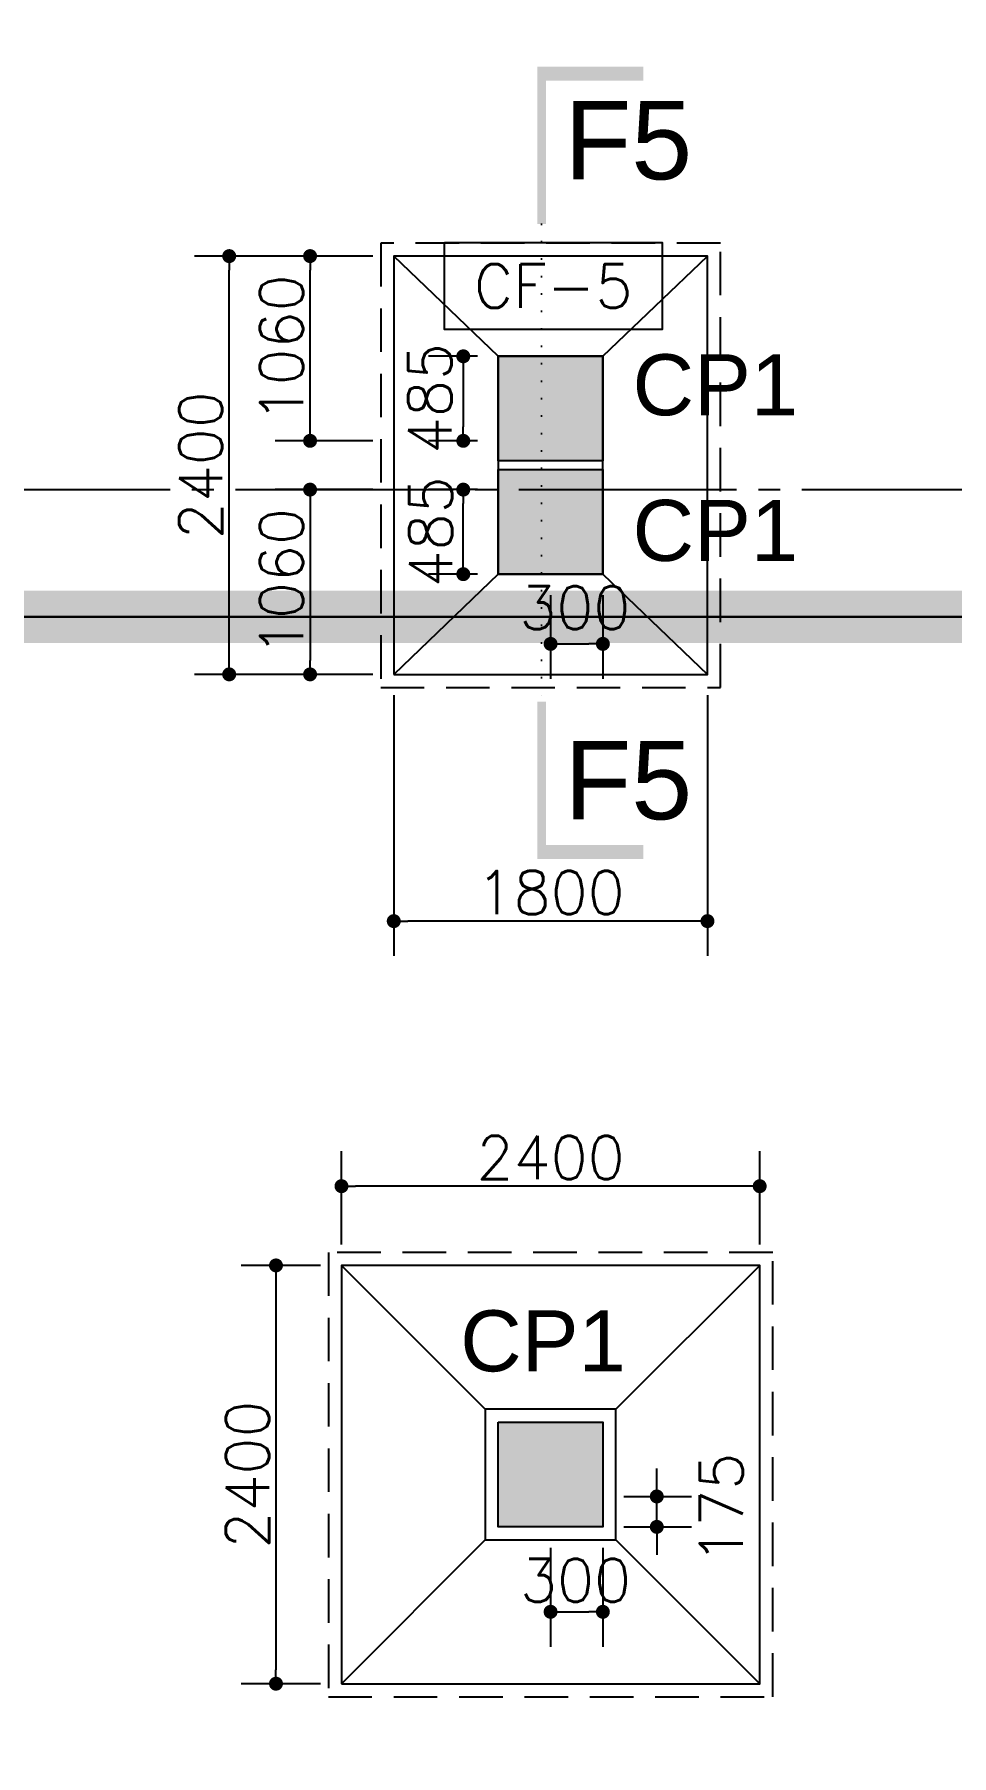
# Model space of a CAD drawing. Extents: x -200722 to 834823, y -494970 to 88783.
# Drawn here: x 458437 to 463699, y 17611 to 27486 of the extents above; entities that cross this region are included whole.
import ezdxf
from ezdxf.enums import TextEntityAlignment as Align

# ---------------------------------------------------------------- set-up
doc = ezdxf.new("R2010")
doc.units = 0
doc.header["$LTSCALE"] = 100
doc.header["$MEASUREMENT"] = 0
doc.header["$PDMODE"] = 34
for name, pattern in [('ACAD_ISO04W100', [30, 24, -3, 0, -3]), ('CL', [3.25, 2.5, -0.25, 0.25, -0.25]), ('DOT', [0.25, 0, -0.25]), ('HIDDEN', [0.375, 0.25, -0.125])]:
    doc.linetypes.add(name, pattern=pattern)
doc.layers.get('0').update_dxf_attribs({"linetype": 'CONTINUOUS'})
doc.layers.get('DEFPOINTS').update_dxf_attribs({"linetype": 'CONTINUOUS'})
for name, color, linetype in [('A-Grid', 5, 'ACAD_ISO04W100'), ('BEAM', 4, 'CONTINUOUS'), ('COL', 150, 'CONTINUOUS'), ('DIM', 3, 'CONTINUOUS'), ('F_EXEC', 3, 'HIDDEN'), ('F_FTG1', 11, 'CONTINUOUS'), ('TEXT', 2, 'CONTINUOUS')]:
    doc.layers.add(name, color=color, linetype=linetype)
doc.layers.add('HATCH', color=252, linetype='CONTINUOUS', lineweight=30)
doc.styles.add('AR', font='arial.ttf')
doc.styles.add('ROMANS', font='romans.shx')
doc.styles.get("Standard").update_dxf_attribs({"font": 'simplex.shx'})
doc.styles.add('TIMES-N', font='arial.ttf')
doc.dimstyles.new('STANDARD$0', dxfattribs={"dimtxt": 2.5, "dimasz": 2.5, "dimexe": 2, "dimexo": 0.7, "dimgap": 0.9, "dimtad": 1, "dimdec": 0, "dimdsep": 46, "dimtxsty": 'ROMANS', "dimcen": 0.09, "dimclrd": 4, "dimclre": 4, "dimclrt": 3, "dimadec": 0, "dimazin": 0, "dimtfac": 1, "dimtdec": 0, "dimtmove": 0, "dimatfit": 3, "dimfxl": 1, "dimtolj": 1, "dimtzin": 0, "dimarcsym": 0})

# ---------------------------------------------------------------- blocks, each defined once
blk = doc.blocks.new('DOT')
at = {"color": 0, "linetype": 'ByBlock'}
blk.add_line((-0.5, 0), (-1, 0), dxfattribs=at)
at = {"color": 0, "linetype": 'ByBlock', "const_width": 0.5}
blk.add_lwpolyline([(-0.25, 0, 1), (0.25, 0, 1)], format="xyb", close=True, dxfattribs=at)
blk = doc.blocks.new('*D2633')
at = {"layer": 'BEAM', "color": 0, "lineweight": -2, "transparency": 16777216}
for p, q in [((460198.5, 20543), (460198.5, 21077.7)), ((462598.5, 20543), (462598.5, 21077.7)), ((462518.5, 20877.7), (460278.5, 20877.7))]:
    blk.add_line(p, q, dxfattribs=at)
at = {"layer": 'DEFPOINTS', "color": 0, "lineweight": -3, "ltscale": 0.4, "transparency": 16777216}
for p in [(460198.5, 20877.7), (460198.5, 20423), (462598.5, 20423)]:
    blk.add_point(p, dxfattribs=at)
at = {"layer": 'BEAM', "color": 0, "lineweight": -2, "ltscale": 0.4, "transparency": 16777216, "xscale": 80, "yscale": 80, "zscale": 80, "rotation": 180}
blk.add_blockref('DOT', (460198.5, 20877.7), dxfattribs=at)
at = {"layer": 'BEAM', "color": 0, "lineweight": -2, "ltscale": 0.4, "transparency": 16777216, "xscale": 80, "yscale": 80, "zscale": 80}
blk.add_blockref('DOT', (462598.5, 20877.7), dxfattribs=at)
at = {"layer": 'BEAM', "color": 0, "ltscale": 0.4, "transparency": 16777216, "insert": (461398.5, 21041.7), "char_height": 248, "attachment_point": 5}
blk.add_mtext('\\A1;2400', dxfattribs=at)
blk = doc.blocks.new('_DOT')
at = {"color": 0, "linetype": 'ByBlock'}
blk.add_line((-0.5, 0), (-1, 0), dxfattribs=at)
at = {"color": 0, "linetype": 'ByBlock', "const_width": 0.5}
blk.add_lwpolyline([(-0.25, 0, 1), (0.25, 0, 1)], format="xyb", close=True, dxfattribs=at)
blk = doc.blocks.new('*D2634')
at = {"layer": 'BEAM', "color": 0, "lineweight": -2, "transparency": 16777216}
for p, q in [((460078.5, 20423), (459622.7, 20423)), ((459822.7, 20343), (459822.7, 18103)), ((460078.5, 18023), (459622.7, 18023))]:
    blk.add_line(p, q, dxfattribs=at)
at = {"layer": 'DEFPOINTS', "color": 0, "lineweight": -3, "ltscale": 0.4, "transparency": 16777216}
for p in [(460198.5, 20423), (459822.7, 18023), (460198.5, 18023)]:
    blk.add_point(p, dxfattribs=at)
at = {"layer": 'BEAM', "color": 0, "lineweight": -2, "ltscale": 0.4, "transparency": 16777216, "xscale": 80, "yscale": 80, "zscale": 80}
for p, rotation in [((459822.7, 20423), 90), ((459822.7, 18023), 270)]:
    blk.add_blockref('DOT', p, dxfattribs=dict(at, rotation=rotation))
at = {"layer": 'BEAM', "color": 0, "ltscale": 0.4, "transparency": 16777216, "insert": (459658.7, 19223), "char_height": 248, "attachment_point": 5, "rotation": 90}
blk.add_mtext('\\A1;2400', dxfattribs=at)
blk = doc.blocks.new('*D2635')
at = {"layer": 'BEAM', "color": 0, "lineweight": -2, "transparency": 16777216}
for p, q in [((461398.5, 18802.9), (461398.5, 18235.4)), ((461698.5, 18802.9), (461698.5, 18235.4)), ((461478.5, 18435.4), (461618.5, 18435.4))]:
    blk.add_line(p, q, dxfattribs=at)
at = {"layer": 'DEFPOINTS', "color": 0, "lineweight": -3, "ltscale": 0.4, "transparency": 16777216}
for p in [(461398.5, 18922.9), (461698.5, 18922.9), (461698.5, 18435.4)]:
    blk.add_point(p, dxfattribs=at)
at = {"layer": 'BEAM', "color": 0, "lineweight": -2, "ltscale": 0.4, "transparency": 16777216, "xscale": 80, "yscale": 80, "zscale": 80, "rotation": 180}
blk.add_blockref('DOT', (461398.5, 18435.4), dxfattribs=at)
at = {"layer": 'BEAM', "color": 0, "lineweight": -2, "ltscale": 0.4, "transparency": 16777216, "xscale": 80, "yscale": 80, "zscale": 80}
blk.add_blockref('DOT', (461698.5, 18435.4), dxfattribs=at)
at = {"layer": 'BEAM', "color": 0, "ltscale": 0.4, "transparency": 16777216, "insert": (461541.9, 18616.1), "char_height": 248, "attachment_point": 5}
blk.add_mtext('\\A1;300', dxfattribs=at)
blk = doc.blocks.new('*D2636')
at = {"layer": 'BEAM', "color": 0, "lineweight": -2, "transparency": 16777216}
for p, q in [((462007.8, 19177.5), (462007.8, 19257.5)), ((461818.5, 19097.5), (462207.8, 19097.5)), ((462007.8, 18922.9), (462007.8, 19097.5)), ((461818.5, 18922.9), (462207.8, 18922.9)), ((462007.8, 18842.9), (462007.8, 18762.9))]:
    blk.add_line(p, q, dxfattribs=at)
at = {"layer": 'DEFPOINTS', "color": 0, "lineweight": -3, "ltscale": 0.4, "transparency": 16777216}
for p in [(461698.5, 19097.5), (462007.8, 19097.5), (461698.5, 18922.9)]:
    blk.add_point(p, dxfattribs=at)
at = {"layer": 'BEAM', "color": 0, "lineweight": -2, "ltscale": 0.4, "transparency": 16777216, "xscale": 80, "yscale": 80, "zscale": 80}
for p, rotation in [((462007.8, 19097.5), 270), ((462007.8, 18922.9), 90)]:
    blk.add_blockref('DOT', p, dxfattribs=dict(at, rotation=rotation))
at = {"layer": 'BEAM', "color": 0, "ltscale": 0.4, "transparency": 16777216, "insert": (462378.1, 19029.5), "char_height": 248, "attachment_point": 5, "rotation": 90}
blk.add_mtext('\\A1;175', dxfattribs=at)
blk = doc.blocks.new('*D2831')
at = {"layer": 'BEAM', "color": 0, "lineweight": -2, "transparency": 16777216}
for p, q in [((460978.5, 25639.4), (460697.5, 25639.4)), ((460897.5, 25559.4), (460897.5, 25234.4)), ((460978.5, 25154.4), (460697.5, 25154.4))]:
    blk.add_line(p, q, dxfattribs=at)
at = {"layer": 'DEFPOINTS', "color": 0, "lineweight": -3, "ltscale": 0.4, "transparency": 16777216}
for p in [(461098.5, 25639.4), (460897.5, 25154.4), (461098.5, 25154.4)]:
    blk.add_point(p, dxfattribs=at)
at = {"layer": 'BEAM', "color": 0, "lineweight": -2, "ltscale": 0.4, "transparency": 16777216, "xscale": 80, "yscale": 80, "zscale": 80}
for p, rotation in [((460897.5, 25639.4), 90), ((460897.5, 25154.4), 270)]:
    blk.add_blockref('DOT', p, dxfattribs=dict(at, rotation=rotation))
at = {"layer": 'BEAM', "color": 0, "ltscale": 0.4, "transparency": 16777216, "insert": (460705.8, 25396.9), "char_height": 248, "attachment_point": 5, "rotation": 90}
blk.add_mtext('\\A1;485', dxfattribs=at)
blk = doc.blocks.new('*D2832')
at = {"layer": 'BEAM', "color": 0, "lineweight": -2, "transparency": 16777216}
for p, q in [((461398.5, 24269.4), (461398.5, 23789.2)), ((461698.5, 24269.4), (461698.5, 23789.2)), ((461478.5, 23989.2), (461618.5, 23989.2))]:
    blk.add_line(p, q, dxfattribs=at)
at = {"layer": 'DEFPOINTS', "color": 0, "lineweight": -3, "ltscale": 0.4, "transparency": 16777216}
for p in [(461398.5, 24389.4), (461698.5, 24389.4), (461698.5, 23989.2)]:
    blk.add_point(p, dxfattribs=at)
at = {"layer": 'BEAM', "color": 0, "lineweight": -2, "ltscale": 0.4, "transparency": 16777216, "xscale": 80, "yscale": 80, "zscale": 80, "rotation": 180}
blk.add_blockref('DOT', (461398.5, 23989.2), dxfattribs=at)
at = {"layer": 'BEAM', "color": 0, "lineweight": -2, "ltscale": 0.4, "transparency": 16777216, "xscale": 80, "yscale": 80, "zscale": 80}
blk.add_blockref('DOT', (461698.5, 23989.2), dxfattribs=at)
at = {"layer": 'BEAM', "color": 0, "ltscale": 0.4, "transparency": 16777216, "insert": (461538, 24197.3), "char_height": 248, "attachment_point": 5}
blk.add_mtext('\\A1;300', dxfattribs=at)
blk = doc.blocks.new('*D2833')
at = {"layer": 'BEAM', "color": 0, "lineweight": -2, "transparency": 16777216}
for p, q in [((460978.5, 24874.4), (460697.5, 24874.4)), ((460897.5, 24469.4), (460897.5, 24794.4)), ((460978.5, 24389.4), (460697.5, 24389.4))]:
    blk.add_line(p, q, dxfattribs=at)
at = {"layer": 'DEFPOINTS', "color": 0, "lineweight": -3, "ltscale": 0.4, "transparency": 16777216}
for p in [(460897.5, 24874.4), (461098.5, 24874.4), (461098.5, 24389.4)]:
    blk.add_point(p, dxfattribs=at)
at = {"layer": 'BEAM', "color": 0, "lineweight": -2, "ltscale": 0.4, "transparency": 16777216, "xscale": 80, "yscale": 80, "zscale": 80}
for p, rotation in [((460897.5, 24874.4), 90), ((460897.5, 24389.4), 270)]:
    blk.add_blockref('DOT', p, dxfattribs=dict(at, rotation=rotation))
at = {"layer": 'BEAM', "color": 0, "ltscale": 0.4, "transparency": 16777216, "insert": (460710.6, 24631.9), "char_height": 248, "attachment_point": 5, "rotation": 90}
blk.add_mtext('\\A1;485', dxfattribs=at)
blk = doc.blocks.new('*D2834')
at = {"layer": 'BEAM', "color": 0, "lineweight": -2, "transparency": 16777216}
for p, q in [((460378.5, 24874.4), (459818.3, 24874.4)), ((460018.3, 24794.4), (460018.3, 23894.4)), ((460378.5, 23814.4), (459818.3, 23814.4))]:
    blk.add_line(p, q, dxfattribs=at)
at = {"layer": 'DEFPOINTS', "color": 0, "lineweight": -3, "ltscale": 0.4, "transparency": 16777216}
for p in [(460498.5, 24874.4), (460018.3, 23814.4), (460498.5, 23814.4)]:
    blk.add_point(p, dxfattribs=at)
at = {"layer": 'BEAM', "color": 0, "lineweight": -2, "ltscale": 0.4, "transparency": 16777216, "xscale": 80, "yscale": 80, "zscale": 80}
for p, rotation in [((460018.3, 24874.4), 90), ((460018.3, 23814.4), 270)]:
    blk.add_blockref('DOT', p, dxfattribs=dict(at, rotation=rotation))
at = {"layer": 'BEAM', "color": 0, "ltscale": 0.4, "transparency": 16777216, "insert": (459854.3, 24344.4), "char_height": 248, "attachment_point": 5, "rotation": 90}
blk.add_mtext('\\A1;1060', dxfattribs=at)
blk = doc.blocks.new('*D2835')
at = {"layer": 'BEAM', "color": 0, "lineweight": -2, "transparency": 16777216}
for p, q in [((460378.5, 26214.4), (459818.3, 26214.4)), ((460018.3, 25234.4), (460018.3, 26134.4)), ((460378.5, 25154.4), (459818.3, 25154.4))]:
    blk.add_line(p, q, dxfattribs=at)
at = {"layer": 'DEFPOINTS', "color": 0, "lineweight": -3, "ltscale": 0.4, "transparency": 16777216}
for p in [(460018.3, 26214.4), (460498.5, 26214.4), (460498.5, 25154.4)]:
    blk.add_point(p, dxfattribs=at)
at = {"layer": 'BEAM', "color": 0, "lineweight": -2, "ltscale": 0.4, "transparency": 16777216, "xscale": 80, "yscale": 80, "zscale": 80}
for p, rotation in [((460018.3, 26214.4), 90), ((460018.3, 25154.4), 270)]:
    blk.add_blockref('DOT', p, dxfattribs=dict(at, rotation=rotation))
at = {"layer": 'BEAM', "color": 0, "ltscale": 0.4, "transparency": 16777216, "insert": (459854.3, 25684.4), "char_height": 248, "attachment_point": 5, "rotation": 90}
blk.add_mtext('\\A1;1060', dxfattribs=at)
blk = doc.blocks.new('*D2836')
at = {"layer": 'BEAM', "color": 0, "lineweight": -2, "transparency": 16777216}
for p, q in [((460378.5, 26214.4), (459354.3, 26214.4)), ((459554.3, 23894.4), (459554.3, 26134.4)), ((460378.5, 23814.4), (459354.3, 23814.4))]:
    blk.add_line(p, q, dxfattribs=at)
at = {"layer": 'DEFPOINTS', "color": 0, "lineweight": -3, "ltscale": 0.4, "transparency": 16777216}
for p in [(459554.3, 26214.4), (460498.5, 26214.4), (460498.5, 23814.4)]:
    blk.add_point(p, dxfattribs=at)
at = {"layer": 'BEAM', "color": 0, "lineweight": -2, "ltscale": 0.4, "transparency": 16777216, "xscale": 80, "yscale": 80, "zscale": 80}
for p, rotation in [((459554.3, 26214.4), 90), ((459554.3, 23814.4), 270)]:
    blk.add_blockref('DOT', p, dxfattribs=dict(at, rotation=rotation))
at = {"layer": 'BEAM', "color": 0, "ltscale": 0.4, "transparency": 16777216, "insert": (459390.3, 25014.4), "char_height": 248, "attachment_point": 5, "rotation": 90}
blk.add_mtext('\\A1;2400', dxfattribs=at)
blk = doc.blocks.new('*D2837')
at = {"layer": 'BEAM', "color": 0, "lineweight": -2, "transparency": 16777216}
for p, q in [((460498.5, 23694.4), (460498.5, 22198.5)), ((462298.5, 23694.4), (462298.5, 22198.5)), ((462218.5, 22398.5), (460578.5, 22398.5))]:
    blk.add_line(p, q, dxfattribs=at)
at = {"layer": 'DEFPOINTS', "color": 0, "lineweight": -3, "ltscale": 0.4, "transparency": 16777216}
for p in [(460498.5, 23814.4), (462298.5, 23814.4), (460498.5, 22398.5)]:
    blk.add_point(p, dxfattribs=at)
at = {"layer": 'BEAM', "color": 0, "lineweight": -2, "ltscale": 0.4, "transparency": 16777216, "xscale": 80, "yscale": 80, "zscale": 80, "rotation": 180}
blk.add_blockref('DOT', (460498.5, 22398.5), dxfattribs=at)
at = {"layer": 'BEAM', "color": 0, "lineweight": -2, "ltscale": 0.4, "transparency": 16777216, "xscale": 80, "yscale": 80, "zscale": 80}
blk.add_blockref('DOT', (462298.5, 22398.5), dxfattribs=at)
at = {"layer": 'BEAM', "color": 0, "ltscale": 0.4, "transparency": 16777216, "insert": (461398.5, 22562.5), "char_height": 248, "attachment_point": 5}
blk.add_mtext('\\A1;1800', dxfattribs=at)

msp = doc.modelspace()

# ---------------------------------------------------------------- hatches: boundary and pattern name
at = {"layer": 'HATCH', "ltscale": 0.4}
for points in [[(461098.5, 25639.4), (461698.5, 25639.4), (461698.5, 25039.4), (461098.5, 25039.4)], [(461098.5, 24989.4), (461698.5, 24989.4), (461698.5, 24389.4), (461098.5, 24389.4)], [(461098.5, 19522.9), (461698.5, 19522.9), (461698.5, 18922.9), (461098.5, 18922.9)]]:
    msp.add_hatch(color=256, dxfattribs=at).paths.add_polyline_path(points)

# ---------------------------------------------------------------- linework, layer by layer
at = {"color": 1, "linetype": 'DOT', "ltscale": 4}
msp.add_line((461346.9, 26398.5, 7446.6), (461346.9, 23657.5, 7446.6), dxfattribs=at)
at = {"color": 1, "lineweight": -3, "ltscale": 0.4}
for p, q in [((417823.5, 24143.9), (469461.5, 24143.9, 7364.1)), ((518279.5, 24144.3, 7296.2), (454820.5, 24143.9, 5270.9))]:
    msp.add_line(p, q, dxfattribs=at)
at = {"color": 5, "lineweight": -3, "ltscale": 0.4, "const_width": 300, "elevation": 7446.6}
msp.add_lwpolyline([(454820.5, 52099.9), (518279.5, 52099.9), (518279.5, 24144.4), (454820.5, 24143.9), (454820.5, 52099.9)], dxfattribs=at)
at = {"color": 7, "lineweight": -3, "ltscale": 0.4, "const_width": 300}
msp.add_lwpolyline([(417823.5, 24144.4), (469461.5, 24143.9), (469461.5, -7583.1), (417823.5, -7583.1), (417823.8, 24144.4)], dxfattribs=at)
at = {"layer": 'A-Grid', "color": 8, "linetype": 'CL', "ltscale": 5}
msp.add_line((417340.7, 24874.4, 7446.6), (469835.7, 24874.4, 7446.6), dxfattribs=at)
at = {"layer": 'COL', "ltscale": 500, "elevation": 7446.6}
for points in [[(461098.5, 25639.4), (461698.5, 25639.4), (461698.5, 25039.4), (461098.5, 25039.4), (461098.5, 25639.4)], [(461098.5, 24989.4), (461698.5, 24989.4), (461698.5, 24389.4), (461098.5, 24389.4), (461098.5, 24989.4)], [(461098.5, 19522.9), (461698.5, 19522.9), (461698.5, 18922.9), (461098.5, 18922.9), (461098.5, 19522.9)]]:
    msp.add_lwpolyline(points, dxfattribs=at)
at = {"layer": 'DIM', "color": 1, "elevation": 7446.6}
for points in [[(461930, 27261.1, 80, 80, 0), (461346.9, 27261.1, 50, 50, 0), (461346.9, 26398.5, 50, 50, 0)], [(461930, 22795, 80, 80, 0), (461346.9, 22795, 50, 50, 0), (461346.9, 23657.5, 50, 50, 0)]]:
    msp.add_lwpolyline(points, format="xyseb", dxfattribs=at)
at = {"layer": 'F_EXEC', "ltscale": 10, "elevation": 7446.6}
for points in [[(460423.5, 23739.4), (462373.5, 23739.4), (462373.5, 26289.4), (460423.5, 26289.4)], [(460123.5, 17948), (462673.5, 17948), (462673.5, 20498), (460123.5, 20498)]]:
    msp.add_lwpolyline(points, close=True, dxfattribs=at)
at = {"layer": 'F_FTG1', "ltscale": 0.4}
for p, q in [((461098.5, 25639.4, 7446.6), (460498.5, 26214.4, 7446.6)), ((461698.5, 25639.4, 7446.6), (462298.5, 26214.4, 7446.6)), ((461098.5, 24389.4, 7446.6), (460498.5, 23814.4, 7446.6)), ((461698.5, 24389.4, 7446.6), (462298.5, 23814.4, 7446.6)), ((461023.5, 19597.9, 7446.6), (460198.5, 20423, 7446.6)), ((461773.5, 19597.9, 7446.6), (462598.5, 20423, 7446.6)), ((461023.5, 18847.9, 7446.6), (460198.5, 18023, 7446.6)), ((461773.5, 18847.9, 7446.6), (462598.5, 18023, 7446.6))]:
    msp.add_line(p, q, dxfattribs=at)
at = {"layer": 'F_FTG1', "ltscale": 0.4, "elevation": 7446.6}
for points in [[(460498.5, 23814.4), (462298.5, 23814.4), (462298.5, 26214.4), (460498.5, 26214.4)], [(461698.5, 25639.4), (461098.5, 25639.4), (461098.5, 24389.4), (461698.5, 24389.4)], [(460198.5, 18023), (462598.5, 18023), (462598.5, 20423), (460198.5, 20423)], [(461023.5, 18847.9), (461773.5, 18847.9), (461773.5, 19597.9), (461023.5, 19597.9)]]:
    msp.add_lwpolyline(points, close=True, dxfattribs=at)
at = {"layer": 'TEXT', "elevation": -10343.8}
msp.add_lwpolyline([(460789.6, 26292.6), (462038.4, 26292.6), (462038.4, 25792.7), (460789.6, 25792.7)], close=True, dxfattribs=at)

# ---------------------------------------------------------------- texts
at = {"layer": 'TEXT', "style": 'TIMES-N'}
for p in [(461477.4, 26879.7, 7446.6), (461477.4, 23207.6, 7446.6)]:
    msp.add_text('F5', height=450, dxfattribs=at).set_placement(p, align=Align.MIDDLE_LEFT)
at = {"layer": 'TEXT'}
msp.add_text('CF-5', height=250, dxfattribs=at).set_placement((461414, 26042.7, -10343.8), align=Align.MIDDLE)
at = {"layer": 'TEXT', "style": 'AR'}
for p in [(461868.7, 25301, -14893.2), (461868.7, 24465.4, -14893.2), (460879.8, 19815.2, -14893.2)]:
    msp.add_text('CP1', height=350, dxfattribs=at).set_placement(p)

# ---------------------------------------------------------------- dimensions: what is measured, and where the dimension line sits
at = {"layer": 'BEAM'}
for base, p1, p2, picture, middle in [((459554.3, 26214.4), (460498.5, 23814.4, 7446.6), (460498.5, 26214.4, 7446.6), '*D2836', (459390.3, 25014.4)), ((460018.3, 26214.4), (460498.5, 25154.4, 7446.6), (460498.5, 26214.4, 7446.6), '*D2835', (459854.3, 25684.4)), ((460018.3, 23814.4), (460498.5, 24874.4, 7446.6), (460498.5, 23814.4, 7446.6), '*D2834', (459854.3, 24344.4)), ((459822.7, 18023), (460198.5, 20423, 7446.6), (460198.5, 18023, 7446.6), '*D2634', (459658.7, 19223))]:
    dim = msp.add_linear_dim(base=base, p1=p1, p2=p2, angle=90, dimstyle='STANDARD$0', override={"dimscale": 8, "dimtxt": 31, "dimasz": 10, "dimexe": 25, "dimexo": 15, "dimgap": 5, "dimzin": 3, "dimtxsty": 'Standard', "dimblk": 'DOT', "dimcen": 3, "dimdle": 1, "dimclrd": 0, "dimclre": 0, "dimclrt": 0, "dimtmove": 2, "dimldrblk": 'DOT', "dimtzin": 3}, dxfattribs=at)
    dim.commit()
    dim.dimension.update_dxf_attribs({"geometry": picture, "text_midpoint": middle})
for base, p1, p2, picture, middle in [((460897.5, 25154.4), (461098.5, 25639.4, 7446.6), (461098.5, 25154.4, 7446.6), '*D2831', (460705.8, 25396.9)), ((460897.5, 24874.4), (461098.5, 24389.4, 7446.6), (461098.5, 24874.4, 7446.6), '*D2833', (460710.6, 24631.9)), ((462007.8, 19097.5), (461698.5, 18922.9, 7446.6), (461698.5, 19097.5, 7446.6), '*D2636', (462378.1, 19029.5))]:
    dim = msp.add_linear_dim(base=base, p1=p1, p2=p2, angle=90, dimstyle='STANDARD$0', override={"dimscale": 8, "dimtxt": 31, "dimasz": 10, "dimexe": 25, "dimexo": 15, "dimgap": 5, "dimzin": 3, "dimtxsty": 'Standard', "dimblk": 'DOT', "dimcen": 3, "dimdle": 1, "dimclrd": 0, "dimclre": 0, "dimclrt": 0, "dimtmove": 2, "dimldrblk": 'DOT', "dimtzin": 3}, dxfattribs=at)
    dim.commit()
    dim.dimension.update_dxf_attribs({"geometry": picture, "text_midpoint": middle, "dimtype": 160})
for base, p1, p2, picture, middle in [((461698.5, 23989.2), (461398.5, 24389.4, 7446.6), (461698.5, 24389.4, 7446.6), '*D2832', (461538, 24197.3)), ((461698.5, 18435.4), (461398.5, 18922.9, 7446.6), (461698.5, 18922.9, 7446.6), '*D2635', (461541.9, 18616.1))]:
    dim = msp.add_linear_dim(base=base, p1=p1, p2=p2, dimstyle='STANDARD$0', override={"dimscale": 8, "dimtxt": 31, "dimasz": 10, "dimexe": 25, "dimexo": 15, "dimgap": 5, "dimzin": 3, "dimtxsty": 'Standard', "dimblk": 'DOT', "dimcen": 3, "dimdle": 1, "dimclrd": 0, "dimclre": 0, "dimclrt": 0, "dimtmove": 2, "dimldrblk": 'DOT', "dimtzin": 3}, dxfattribs=at)
    dim.commit()
    dim.dimension.update_dxf_attribs({"geometry": picture, "text_midpoint": middle, "dimtype": 160})
for base, p1, p2, picture, middle in [((460498.5, 22398.5), (462298.5, 23814.4, 7446.6), (460498.5, 23814.4, 7446.6), '*D2837', (461398.5, 22562.5)), ((460198.5, 20877.7), (462598.5, 20423, 7446.6), (460198.5, 20423, 7446.6), '*D2633', (461398.5, 21041.7))]:
    dim = msp.add_linear_dim(base=base, p1=p1, p2=p2, dimstyle='STANDARD$0', override={"dimscale": 8, "dimtxt": 31, "dimasz": 10, "dimexe": 25, "dimexo": 15, "dimgap": 5, "dimzin": 3, "dimtxsty": 'Standard', "dimblk": 'DOT', "dimcen": 3, "dimdle": 1, "dimclrd": 0, "dimclre": 0, "dimclrt": 0, "dimtmove": 2, "dimldrblk": 'DOT', "dimtzin": 3}, dxfattribs=at)
    dim.commit()
    dim.dimension.update_dxf_attribs({"geometry": picture, "text_midpoint": middle})

doc.saveas('drawing.dxf')
